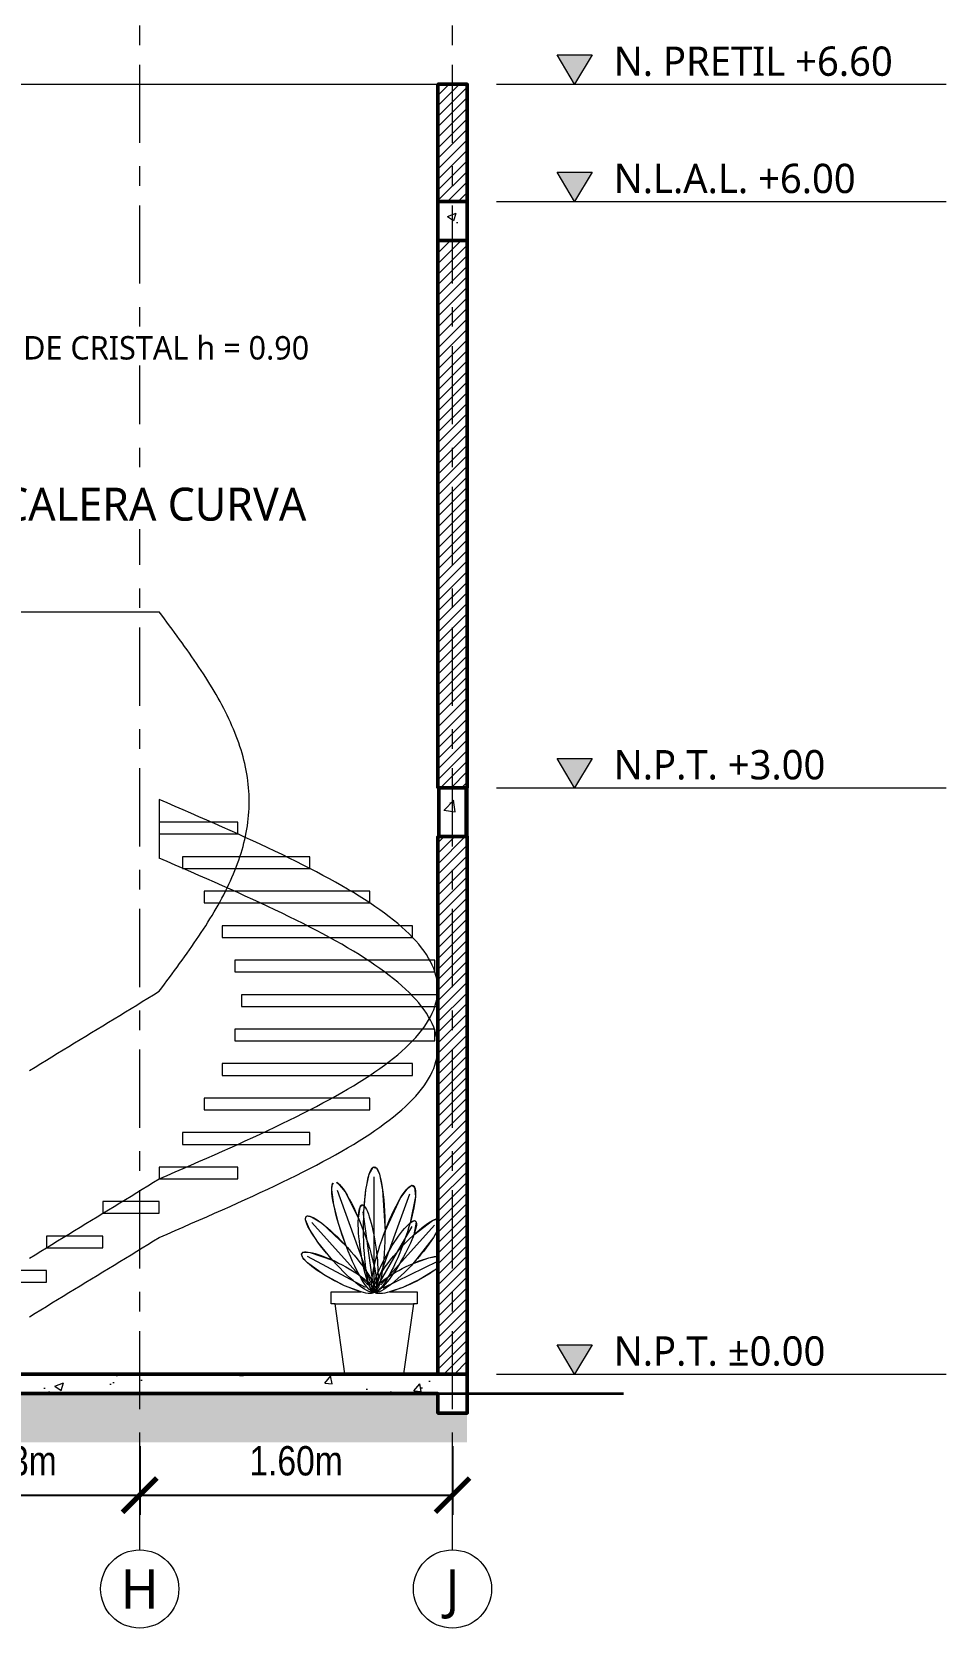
# Model space of a CAD drawing. Header units: metres. Extents: x 28.9 to 123.7, y -14.9 to 30.2.
# Drawn here: x 88.2 to 92.87, y -13.8 to -5.63 of the extents above; entities that cross this region are included whole.
import ezdxf
from ezdxf.enums import TextEntityAlignment as Align

# ---------------------------------------------------------------- set-up
doc = ezdxf.new("R2010")
doc.units = ezdxf.units.M
doc.linetypes.add('EJE', pattern=[0.6, 0.4, -0.08, 0, -0.12])
for name, color, linetype, lineweight in [('002_EjesVerticales', 8, 'EJE', 9), ('005_Escalera', 7, 'Continuous', 18), ('007_Textos', 7, 'Continuous', 18), ('008_Cotas', 8, 'Continuous', 13), ('013_Cortes', 7, 'Continuous', 50), ('014_Achurados', 8, 'Continuous', 5), ('015_Proyeccion', 8, 'Continuous', 13), ('016_Niveles', 7, 'Continuous', 18), ('018_Terreno', 7, 'Continuous', 35), ('019_Entourage', 8, 'Continuous', 13), ('020_Barandales', 8, 'Continuous', 18)]:
    doc.layers.add(name, color=color, linetype=linetype, lineweight=lineweight)
doc.styles.add('OpenSans', font='OpenSans-Regular.ttf')
doc.styles.add('OpenSansCondensed-Light', font='OpenSansCondensed-Light.ttf')
doc.dimstyles.new('EZDXF', dxfattribs={"dimtxt": 0.25, "dimasz": 0.175, "dimexe": 0.375, "dimexo": 0.125, "dimgap": 0.1, "dimtad": 1, "dimzin": 4, "dimtxsty": 'OpenSansCondensed-Light', "dimblk": 'ARCHTICK', "dimcen": 2.5, "dimazin": 1, "dimtfac": 0.5, "dimtmove": 2, "dimatfit": 3})

# ---------------------------------------------------------------- blocks, each defined once
blk = doc.blocks.new('EJE')
at = {"color": 0, "linetype": 'Continuous'}
blk.add_circle((0, 0), 0.2, dxfattribs=at)
at = {"color": 0, "style": 'OpenSans'}
blk.add_attdef('EJE', text='', height=0.2, dxfattribs=at).set_placement((0, 0), align=Align.MIDDLE_CENTER)
blk = doc.blocks.new('_ARCHTICK')
at = {"color": 0, "linetype": 'ByBlock', "const_width": 0.15}
blk.add_lwpolyline([(-0.5, -0.5), (0.5, 0.5)], dxfattribs=at)
blk = doc.blocks.new('*D154')
at = {"layer": '008_Cotas', "color": 0, "lineweight": -2, "transparency": 16777216}
for p, q in [((87.423, -12.87), (87.423, -13.22)), ((88.75, -12.87), (88.75, -13.22)), ((87.423, -13.12), (88.75, -13.12))]:
    blk.add_line(p, q, dxfattribs=at)
at = {"layer": 'Defpoints', "transparency": 16777216}
for p in [(87.423, -12.82), (88.75, -12.82), (87.423, -13.12)]:
    blk.add_point(p, dxfattribs=at)
at = {"layer": '008_Cotas', "color": 0, "lineweight": -2, "transparency": 16777216, "xscale": 0.175, "yscale": 0.175, "rotation": 180}
blk.add_blockref('_ARCHTICK', (87.423, -13.12), dxfattribs=at)
at = {"layer": '008_Cotas', "color": 0, "lineweight": -2, "transparency": 16777216, "xscale": 0.175, "yscale": 0.175}
blk.add_blockref('_ARCHTICK', (88.75, -13.12), dxfattribs=at)
at = {"layer": '008_Cotas', "color": 0, "transparency": 16777216, "insert": (88.0865, -12.945), "char_height": 0.15, "attachment_point": 5, "style": 'OpenSansCondensed-Light', "bg_fill": 3, "box_fill_scale": 1.1, "bg_fill_color": 1, "bg_fill_transparency": 0}
blk.add_mtext('1.33m', dxfattribs=at)
blk = doc.blocks.new('*D155')
at = {"layer": '008_Cotas', "color": 0, "lineweight": -2, "transparency": 16777216}
for p, q in [((88.75, -12.87), (88.75, -13.22)), ((90.35, -12.87), (90.35, -13.22)), ((88.75, -13.12), (90.35, -13.12))]:
    blk.add_line(p, q, dxfattribs=at)
at = {"layer": 'Defpoints', "transparency": 16777216}
for p in [(88.75, -12.82), (90.35, -12.82), (88.75, -13.12)]:
    blk.add_point(p, dxfattribs=at)
at = {"layer": '008_Cotas', "color": 0, "lineweight": -2, "transparency": 16777216, "xscale": 0.175, "yscale": 0.175, "rotation": 180}
blk.add_blockref('_ARCHTICK', (88.75, -13.12), dxfattribs=at)
at = {"layer": '008_Cotas', "color": 0, "lineweight": -2, "transparency": 16777216, "xscale": 0.175, "yscale": 0.175}
blk.add_blockref('_ARCHTICK', (90.35, -13.12), dxfattribs=at)
at = {"layer": '008_Cotas', "color": 0, "transparency": 16777216, "insert": (89.55, -12.945), "char_height": 0.15, "attachment_point": 5, "style": 'OpenSansCondensed-Light', "bg_fill": 3, "box_fill_scale": 1.1, "bg_fill_color": 1, "bg_fill_transparency": 0}
blk.add_mtext('1.60m', dxfattribs=at)

msp = doc.modelspace()

# ---------------------------------------------------------------- hatches: boundary and pattern name
at = {"layer": '014_Achurados'}
h = msp.add_hatch(dxfattribs=at)
h.set_pattern_fill('ANSI31', scale=0.012)
h.paths.add_polyline_path([(90.4254, -6.5), (90.2754, -6.5), (90.2754, -5.9), (90.4254, -5.9)])
h = msp.add_hatch(dxfattribs=at)
h.set_pattern_fill('AR-CONC', scale=0.0025)
h.paths.add_polyline_path([(90.2754, -6.5), (90.4254, -6.5), (90.4254, -6.7), (90.2754, -6.7)])
h = msp.add_hatch(dxfattribs=at)
h.set_pattern_fill('ANSI31', scale=0.012)
h.paths.add_polyline_path([(90.4254, -9.5), (90.2754, -9.5), (90.2754, -6.7), (90.4254, -6.7)])
h = msp.add_hatch(dxfattribs=at)
h.set_pattern_fill('AR-CONC', scale=0.0025)
h.paths.add_polyline_path([(90.28, -9.75), (90.28, -9.5), (90.42, -9.5), (90.42, -9.75)])
h = msp.add_hatch(dxfattribs=at)
h.set_pattern_fill('ANSI31', scale=0.012)
h.paths.add_polyline_path([(90.4254, -12.5), (90.2754, -12.5), (90.2754, -9.75), (90.4254, -9.75)])
h = msp.add_hatch(dxfattribs=at)
h.set_pattern_fill('AR-CONC', scale=0.0025)
h.paths.add_polyline_path([(81.4254, -12.7), (81.425, -12.5), (90.4254, -12.5), (90.4254, -12.7), (90.2754, -12.7), (90.2754, -12.6), (81.5754, -12.6), (81.5754, -12.7)])
h = msp.add_hatch(dxfattribs=at)
h.set_pattern_fill('EARTH', scale=0.016, angle=45)
h.paths.add_polyline_path([(90.425, -12.85), (81.425, -12.85), (81.425, -12.6), (81.4254, -12.6), (81.4254, -12.7), (81.5754, -12.7), (81.5754, -12.6), (90.2754, -12.6), (90.2754, -12.7), (90.425, -12.7)])
at = {"layer": '016_Niveles'}
for points in [[(90.975, -5.9), (90.885, -5.75), (91.065, -5.75)], [(90.975, -6.5), (90.885, -6.35), (91.065, -6.35)], [(90.975, -9.5), (90.885, -9.35), (91.065, -9.35)], [(90.975, -12.5), (90.885, -12.35), (91.065, -12.35)]]:
    msp.add_hatch(color=256, dxfattribs=at).paths.add_polyline_path(points)

# ---------------------------------------------------------------- linework, layer by layer
at = {"layer": '002_EjesVerticales'}
for p, q in [((88.75, -13.4), (88.75, -4.65)), ((90.35, -13.4), (90.35, -4.65))]:
    msp.add_line(p, q, dxfattribs=at)
at = {"layer": '005_Escalera'}
msp.add_line((88.85, -9.56), (88.85, -9.86), dxfattribs=at)
for points in [[(88.1858, -11.9071), (88.2146, -11.8894), (88.2435, -11.8718), (88.2724, -11.8541), (88.3013, -11.8365), (88.3302, -11.8188), (88.359, -11.8012), (88.3879, -11.7835), (88.4168, -11.7659), (88.4457, -11.7482), (88.4746, -11.7306), (88.5034, -11.7129), (88.5323, -11.6953), (88.5612, -11.6776), (88.5901, -11.66), (88.619, -11.6424), (88.6478, -11.6247), (88.6767, -11.6071), (88.7056, -11.5894), (88.7345, -11.5718), (88.7634, -11.5541), (88.7922, -11.5365), (88.8211, -11.5188), (88.85, -11.5012), (88.8907, -11.4835), (88.9314, -11.4659), (88.9719, -11.4482), (89.0124, -11.4306), (89.0528, -11.4129), (89.093, -11.3953), (89.133, -11.3776), (89.1728, -11.36), (89.2123, -11.3424), (89.2515, -11.3247), (89.2903, -11.3071), (89.3289, -11.2894), (89.367, -11.2718), (89.4047, -11.2541), (89.442, -11.2365), (89.4787, -11.2188), (89.515, -11.2012), (89.5507, -11.1835), (89.5859, -11.1659), (89.6204, -11.1482), (89.6543, -11.1306), (89.6876, -11.1129), (89.7202, -11.0953), (89.752, -11.0776), (89.7832, -11.06), (89.8135, -11.0424), (89.8431, -11.0247), (89.8719, -11.0071), (89.8999, -10.9894), (89.9269, -10.9718), (89.9532, -10.9541), (89.9785, -10.9365), (90.0028, -10.9188), (90.0263, -10.9012), (90.0488, -10.8835), (90.0703, -10.8659), (90.0908, -10.8482), (90.1103, -10.8306), (90.1288, -10.8129), (90.1462, -10.7953), (90.1626, -10.7776), (90.1779, -10.76), (90.1921, -10.7424), (90.2053, -10.7247), (90.2173, -10.7071), (90.2282, -10.6894), (90.238, -10.6718), (90.2466, -10.6541), (90.2541, -10.6365), (90.2605, -10.6188), (90.2657, -10.6012), (90.2698, -10.5835), (90.2727, -10.5659), (90.2744, -10.5482), (90.275, -10.5306), (90.2744, -10.5129), (90.2727, -10.4953), (90.2698, -10.4776), (90.2657, -10.46), (90.2605, -10.4424), (90.2541, -10.4247), (90.2466, -10.4071), (90.238, -10.3894), (90.2282, -10.3718), (90.2173, -10.3541), (90.2053, -10.3365), (90.1921, -10.3188), (90.1779, -10.3012), (90.1626, -10.2835), (90.1462, -10.2659), (90.1288, -10.2482), (90.1103, -10.2306), (90.0908, -10.2129), (90.0703, -10.1953), (90.0488, -10.1776), (90.0263, -10.16), (90.0028, -10.1424), (89.9785, -10.1247), (89.9532, -10.1071), (89.9269, -10.0894), (89.8999, -10.0718), (89.8719, -10.0541), (89.8431, -10.0365), (89.8135, -10.0188), (89.7832, -10.0012), (89.752, -9.9835), (89.7202, -9.9659), (89.6876, -9.9482), (89.6543, -9.9306), (89.6204, -9.9129), (89.5859, -9.8953), (89.5507, -9.8776), (89.515, -9.86), (89.4787, -9.8424), (89.442, -9.8247), (89.4047, -9.8071), (89.367, -9.7894), (89.3289, -9.7718), (89.2903, -9.7541), (89.2515, -9.7365), (89.2123, -9.7188), (89.1728, -9.7012), (89.133, -9.6835), (89.093, -9.6659), (89.0528, -9.6482), (89.0124, -9.6306), (88.9719, -9.6129), (88.9314, -9.5953), (88.8907, -9.5776), (88.85, -9.56)], [(88.1858, -12.2071), (88.2146, -12.1894), (88.2435, -12.1718), (88.2724, -12.1541), (88.3013, -12.1365), (88.3302, -12.1188), (88.359, -12.1012), (88.3879, -12.0835), (88.4168, -12.0659), (88.4457, -12.0482), (88.4746, -12.0306), (88.5034, -12.0129), (88.5323, -11.9953), (88.5612, -11.9776), (88.5901, -11.96), (88.619, -11.9424), (88.6478, -11.9247), (88.6767, -11.9071), (88.7056, -11.8894), (88.7345, -11.8718), (88.7634, -11.8541), (88.7922, -11.8365), (88.8211, -11.8188), (88.85, -11.8012), (88.8907, -11.7835), (88.9314, -11.7659), (88.9719, -11.7482), (89.0124, -11.7306), (89.0528, -11.7129), (89.093, -11.6953), (89.133, -11.6776), (89.1728, -11.66), (89.2123, -11.6424), (89.2515, -11.6247), (89.2903, -11.6071), (89.3289, -11.5894), (89.367, -11.5718), (89.4047, -11.5541), (89.442, -11.5365), (89.4787, -11.5188), (89.515, -11.5012), (89.5507, -11.4835), (89.5859, -11.4659), (89.6204, -11.4482), (89.6543, -11.4306), (89.6876, -11.4129), (89.7202, -11.3953), (89.752, -11.3776), (89.7832, -11.36), (89.8135, -11.3424), (89.8431, -11.3247), (89.8719, -11.3071), (89.8999, -11.2894), (89.9269, -11.2718), (89.9532, -11.2541), (89.9785, -11.2365), (90.0028, -11.2188), (90.0263, -11.2012), (90.0488, -11.1835), (90.0703, -11.1659), (90.0908, -11.1482), (90.1103, -11.1306), (90.1288, -11.1129), (90.1462, -11.0953), (90.1626, -11.0776), (90.1779, -11.06), (90.1921, -11.0424), (90.2053, -11.0247), (90.2173, -11.0071), (90.2282, -10.9894), (90.238, -10.9718), (90.2466, -10.9541), (90.2541, -10.9365), (90.2605, -10.9188), (90.2657, -10.9012), (90.2698, -10.8835), (90.2727, -10.8659), (90.2744, -10.8482), (90.275, -10.8306), (90.2744, -10.8129), (90.2727, -10.7953), (90.2698, -10.7776), (90.2657, -10.76), (90.2605, -10.7424), (90.2541, -10.7247), (90.2466, -10.7071), (90.238, -10.6894), (90.2282, -10.6718), (90.2173, -10.6541), (90.2053, -10.6365), (90.1921, -10.6188), (90.1779, -10.6012), (90.1626, -10.5835), (90.1462, -10.5659), (90.1288, -10.5482), (90.1103, -10.5306), (90.0908, -10.5129), (90.0703, -10.4953), (90.0488, -10.4776), (90.0263, -10.46), (90.0028, -10.4424), (89.9785, -10.4247), (89.9532, -10.4071), (89.9269, -10.3894), (89.8999, -10.3718), (89.8719, -10.3541), (89.8431, -10.3365), (89.8135, -10.3188), (89.7832, -10.3012), (89.752, -10.2835), (89.7202, -10.2659), (89.6876, -10.2482), (89.6543, -10.2306), (89.6204, -10.2129), (89.5859, -10.1953), (89.5507, -10.1776), (89.515, -10.16), (89.4787, -10.1424), (89.442, -10.1247), (89.4047, -10.1071), (89.367, -10.0894), (89.3289, -10.0718), (89.2903, -10.0541), (89.2515, -10.0365), (89.2123, -10.0188), (89.1728, -10.0012), (89.133, -9.9835), (89.093, -9.9659), (89.0528, -9.9482), (89.0124, -9.9306), (88.9719, -9.9129), (88.9314, -9.8953), (88.8907, -9.8776), (88.85, -9.86)]]:
    msp.add_lwpolyline(points, dxfattribs=at)
for points in [[(88.85, -9.7365), (89.2515, -9.7365), (89.2515, -9.6765), (88.85, -9.6765)], [(88.9697, -9.9129), (89.6204, -9.9129), (89.6204, -9.8529), (88.9697, -9.8529)], [(89.0798, -10.0894), (89.9269, -10.0894), (89.9269, -10.0294), (89.0798, -10.0294)], [(89.1712, -10.2659), (90.1462, -10.2659), (90.1462, -10.2059), (89.1712, -10.2059)], [(89.2366, -10.4424), (90.2605, -10.4424), (90.2605, -10.3824), (89.2366, -10.3824)], [(89.2707, -10.6188), (90.275, -10.6188), (90.275, -10.5588), (89.2707, -10.5588)], [(89.2366, -10.7953), (90.2605, -10.7953), (90.2605, -10.7353), (89.2366, -10.7353)], [(89.1712, -10.9718), (90.1462, -10.9718), (90.1462, -10.9118), (89.1712, -10.9118)], [(89.0798, -11.1482), (89.9269, -11.1482), (89.9269, -11.0882), (89.0798, -11.0882)], [(88.9697, -11.3247), (89.6204, -11.3247), (89.6204, -11.2647), (88.9697, -11.2647)], [(88.85, -11.5012), (89.2515, -11.5012), (89.2515, -11.4412), (88.85, -11.4412)], [(88.5612, -11.6776), (88.85, -11.6776), (88.85, -11.6176), (88.5612, -11.6176)], [(88.2724, -11.8541), (88.5612, -11.8541), (88.5612, -11.7941), (88.2724, -11.7941)], [(87.9836, -12.0306), (88.2724, -12.0306), (88.2724, -11.9706), (87.9836, -11.9706)]]:
    msp.add_lwpolyline(points, close=True, dxfattribs=at)
at = {"layer": '013_Cortes'}
for points in [[(90.4254, -6.5), (90.2754, -6.5), (90.2754, -5.9), (90.4254, -5.9), (90.4254, -6.5)], [(90.2754, -6.5), (90.4254, -6.5), (90.4254, -6.7), (90.2754, -6.7), (90.2754, -6.5)], [(90.4254, -9.5), (90.2754, -9.5), (90.2754, -6.7), (90.4254, -6.7), (90.4254, -9.5)], [(90.28, -9.75), (90.28, -9.5), (90.42, -9.5), (90.42, -9.75), (90.28, -9.75)], [(90.4254, -12.5), (90.2754, -12.5), (90.2754, -9.75), (90.4254, -9.75), (90.4254, -12.5)], [(81.4254, -12.7), (81.425, -12.5), (90.4254, -12.5), (90.4254, -12.7), (90.2754, -12.7), (90.2754, -12.6), (81.5754, -12.6), (81.5754, -12.7), (81.4254, -12.7)]]:
    msp.add_lwpolyline(points, close=True, dxfattribs=at)
at = {"layer": '015_Proyeccion'}
for p, q in [((87.5, -5.9), (90.2744, -5.9)), ((90.43, -9.5), (90.43, -6.5)), ((90.43, -9.75), (90.43, -9.5)), ((90.43, -12.5), (90.43, -9.75))]:
    msp.add_line(p, q, dxfattribs=at)
at = {"layer": '016_Niveles'}
for p, q in [((90.575, -5.9), (92.875, -5.9)), ((90.575, -6.5), (92.875, -6.5)), ((90.575, -9.5), (92.875, -9.5)), ((90.575, -12.5), (92.875, -12.5))]:
    msp.add_line(p, q, dxfattribs=at)
for points in [[(90.975, -5.9), (90.885, -5.75), (91.065, -5.75)], [(90.975, -6.5), (90.885, -6.35), (91.065, -6.35)], [(90.975, -9.5), (90.885, -9.35), (91.065, -9.35)], [(90.975, -12.5), (90.885, -12.35), (91.065, -12.35)]]:
    msp.add_lwpolyline(points, close=True, dxfattribs=at)
at = {"layer": '018_Terreno'}
msp.add_line((80.625, -12.6), (91.225, -12.6), dxfattribs=at)
at = {"layer": '019_Entourage'}
for p, q in [((89.95, -12.03), (89.95, -11.4912)), ((89.9329, -12.033), (89.7612, -11.5613)), ((89.9671, -12.033), (90.1325, -11.5786)), ((89.943, -12.0305), (89.8924, -11.67)), ((89.9165, -12.0428), (89.6299, -11.7245)), ((89.975, -12.0367), (90.1432, -11.7454)), ((89.9835, -12.0428), (90.2578, -11.7382)), ((89.9059, -12.0565), (89.6088, -11.8986)), ((89.9949, -12.0581), (90.2744, -11.9218)), ((89.75, -12.14), (90.15, -12.14)), ((90.15, -12.14), (90.1001, -12.499))]:
    msp.add_line(p, q, dxfattribs=at)
for points in [[(89.7549, -11.5196), (89.7642, -11.5229), (89.8009, -11.5682), (89.8686, -11.702), (89.8772, -11.6456), (89.8874, -11.6344), (89.899, -11.641), (89.9075, -11.557), (89.9241, -11.4778), (89.9446, -11.4415), (89.9607, -11.4461), (89.9759, -11.4778), (89.9925, -11.557), (90.0049, -11.7689), (90.0828, -11.6015), (90.121, -11.5485), (90.1428, -11.5344), (90.1565, -11.5439), (90.1604, -11.5914), (90.1331, -11.7269), (90.1561, -11.7152), (90.1647, -11.7237), (90.1525, -11.7872), (90.2473, -11.7146), (90.2741, -11.7055), (90.2744, -11.7057)], [(90.005, -11.76), (90.0047, -11.7914), (90.0039, -11.8224), (90.0026, -11.8529), (90.0008, -11.8825), (89.9985, -11.9108), (89.9957, -11.9378), (89.9925, -11.963), (89.9889, -11.9863), (89.9849, -12.0074), (89.9806, -12.0261), (89.9759, -12.0422), (89.971, -12.0556), (89.966, -12.0662), (89.9607, -12.0739), (89.9554, -12.0785), (89.95, -12.08), (89.9446, -12.0785), (89.9393, -12.0739), (89.934, -12.0662), (89.929, -12.0556), (89.9241, -12.0422), (89.9194, -12.0261), (89.9151, -12.0074), (89.9111, -11.9863), (89.9075, -11.963), (89.9043, -11.9378), (89.9015, -11.9108), (89.8992, -11.8825), (89.8974, -11.8529), (89.8961, -11.8224), (89.8953, -11.7914), (89.895, -11.76), (89.8953, -11.7286), (89.8961, -11.6976), (89.8974, -11.6671), (89.8992, -11.6375), (89.9015, -11.6092), (89.9043, -11.5822), (89.9075, -11.557), (89.9111, -11.5337), (89.9151, -11.5126), (89.9194, -11.4939), (89.9241, -11.4778), (89.929, -11.4644), (89.934, -11.4538), (89.9393, -11.4461), (89.9446, -11.4415), (89.95, -11.44), (89.9554, -11.4415), (89.9607, -11.4461), (89.966, -11.4538), (89.971, -11.4644), (89.9759, -11.4778), (89.9806, -11.4939), (89.9849, -11.5126), (89.9889, -11.5337), (89.9925, -11.557), (89.9957, -11.5822), (89.9985, -11.6092), (90.0008, -11.6375), (90.0026, -11.6671), (90.0039, -11.6976), (90.0047, -11.7286), (90.005, -11.76)], [(89.7999, -12.499), (89.75, -12.14), (89.73, -12.14), (89.73, -12.08), (89.8837, -12.08), (89.7982, -12.0481), (89.6905, -11.9908), (89.6078, -11.9304), (89.5852, -11.9055), (89.578, -11.8872), (89.5868, -11.877), (89.6221, -11.8774), (89.7362, -11.9172), (89.6612, -11.8252), (89.618, -11.7586), (89.5988, -11.7116), (89.5992, -11.6978), (89.6065, -11.6912), (89.6295, -11.6955), (89.6793, -11.7265), (89.8068, -11.8463), (89.7682, -11.7343), (89.7423, -11.6338), (89.7325, -11.5583), (89.7342, -11.5338), (89.7412, -11.5222)], [(89.8991, -11.7793), (89.9089, -11.807), (89.9181, -11.8346), (89.9266, -11.8619), (89.9344, -11.8886), (89.9413, -11.9144), (89.9474, -11.9391), (89.9524, -11.9624), (89.9565, -11.9841), (89.9595, -12.0041), (89.9614, -12.022), (89.9622, -12.0378), (89.962, -12.0513), (89.9606, -12.0624), (89.9581, -12.0709), (89.9546, -12.0768), (89.95, -12.08), (89.9444, -12.0805), (89.9379, -12.0783), (89.9306, -12.0733), (89.9224, -12.0657), (89.9135, -12.0556), (89.904, -12.0429), (89.8939, -12.0279), (89.8834, -12.0107), (89.8725, -11.9915), (89.8614, -11.9704), (89.8502, -11.9476), (89.8389, -11.9234), (89.8277, -11.8979), (89.8167, -11.8715), (89.806, -11.8444), (89.7957, -11.8169), (89.7859, -11.7892), (89.7767, -11.7615), (89.7682, -11.7343), (89.7604, -11.7076), (89.7534, -11.6818), (89.7474, -11.6571), (89.7423, -11.6338), (89.7383, -11.6121), (89.7353, -11.5921), (89.7334, -11.5741), (89.7325, -11.5583), (89.7328, -11.5448), (89.7342, -11.5338), (89.7367, -11.5253), (89.7382, -11.5227)], [(89.7584, -11.519), (89.7642, -11.5229), (89.7724, -11.5304), (89.7813, -11.5406), (89.7908, -11.5532), (89.8009, -11.5682), (89.8114, -11.5855), (89.8223, -11.6047), (89.8334, -11.6258), (89.8446, -11.6486), (89.8559, -11.6728), (89.8671, -11.6983), (89.8781, -11.7246), (89.8888, -11.7517), (89.8991, -11.7793)], [(90.1009, -11.8263), (90.0909, -11.8529), (90.0805, -11.8791), (90.0699, -11.9046), (90.059, -11.9292), (90.048, -11.9525), (90.0371, -11.9745), (90.0262, -11.9949), (90.0156, -12.0135), (90.0053, -12.0301), (89.9954, -12.0445), (89.9861, -12.0567), (89.9773, -12.0665), (89.9693, -12.0737), (89.962, -12.0784), (89.9555, -12.0805), (89.95, -12.08), (89.9454, -12.0768), (89.9418, -12.0711), (89.9393, -12.0628), (89.9378, -12.0521), (89.9373, -12.039), (89.938, -12.0236), (89.9397, -12.0062), (89.9425, -11.9869), (89.9463, -11.9658), (89.9511, -11.9432), (89.9568, -11.9194), (89.9635, -11.8944), (89.9709, -11.8686), (89.9791, -11.8422), (89.988, -11.8155), (89.9975, -11.7887), (90.0075, -11.7621), (90.0178, -11.7359), (90.0285, -11.7104), (90.0394, -11.6858), (90.0504, -11.6624), (90.0613, -11.6404), (90.0722, -11.6201), (90.0828, -11.6015), (90.0931, -11.5849), (90.1029, -11.5705), (90.1123, -11.5583), (90.121, -11.5485), (90.1291, -11.5413), (90.1364, -11.5365), (90.1428, -11.5344), (90.1484, -11.535), (90.153, -11.5381), (90.1565, -11.5439), (90.1591, -11.5522), (90.1606, -11.5629), (90.161, -11.576), (90.1604, -11.5914), (90.1586, -11.6088), (90.1559, -11.6281), (90.1521, -11.6492), (90.1473, -11.6717), (90.1415, -11.6956), (90.1349, -11.7206), (90.1274, -11.7464), (90.1192, -11.7728), (90.1103, -11.7995), (90.1009, -11.8263)], [(89.9583, -11.8516), (89.9612, -11.8735), (89.9636, -11.8952), (89.9657, -11.9165), (89.9673, -11.9373), (89.9684, -11.9573), (89.969, -11.9763), (89.9692, -11.9942), (89.9688, -12.0108), (89.968, -12.0259), (89.9667, -12.0394), (89.965, -12.0511), (89.9628, -12.0609), (89.9602, -12.0688), (89.9571, -12.0746), (89.9537, -12.0784), (89.95, -12.08), (89.946, -12.0795), (89.9417, -12.0768), (89.9372, -12.072), (89.9325, -12.0652), (89.9276, -12.0563), (89.9227, -12.0455), (89.9178, -12.033), (89.9128, -12.0187), (89.9079, -12.0028), (89.9031, -11.9856), (89.8985, -11.9671), (89.8941, -11.9476), (89.8899, -11.9272), (89.8859, -11.9061), (89.8823, -11.8846), (89.8791, -11.8628), (89.8762, -11.8409), (89.8737, -11.8192), (89.8717, -11.7978), (89.8701, -11.7771), (89.869, -11.7571), (89.8684, -11.738), (89.8682, -11.7201), (89.8685, -11.7036), (89.8694, -11.6885), (89.8706, -11.675), (89.8724, -11.6633), (89.8746, -11.6535), (89.8772, -11.6456), (89.8802, -11.6397), (89.8836, -11.636), (89.8874, -11.6344), (89.8914, -11.6349), (89.8957, -11.6376), (89.9002, -11.6424), (89.9049, -11.6492), (89.9097, -11.6581), (89.9147, -11.6688), (89.9196, -11.6814), (89.9246, -11.6957), (89.9294, -11.7115), (89.9342, -11.7288), (89.9389, -11.7472), (89.9433, -11.7668), (89.9475, -11.7872), (89.9514, -11.8083), (89.955, -11.8298), (89.9583, -11.8516)], [(89.8132, -11.8533), (89.8301, -11.8724), (89.8464, -11.8917), (89.8621, -11.9109), (89.8769, -11.9298), (89.8908, -11.9484), (89.9036, -11.9663), (89.9151, -11.9835), (89.9253, -11.9998), (89.9341, -12.0149), (89.9413, -12.0288), (89.947, -12.0414), (89.951, -12.0525), (89.9533, -12.062), (89.9539, -12.0698), (89.9528, -12.0758), (89.95, -12.08), (89.9455, -12.0823), (89.9394, -12.0828), (89.9317, -12.0814), (89.9225, -12.0781), (89.9119, -12.073), (89.9, -12.066), (89.8869, -12.0574), (89.8728, -12.0471), (89.8577, -12.0352), (89.8418, -12.0219), (89.8253, -12.0074), (89.8083, -11.9916), (89.791, -11.9749), (89.7735, -11.9573), (89.7561, -11.939), (89.7389, -11.9202), (89.722, -11.9011), (89.7056, -11.8819), (89.69, -11.8627), (89.6751, -11.8438), (89.6612, -11.8252), (89.6485, -11.8073), (89.6369, -11.7901), (89.6267, -11.7738), (89.618, -11.7586), (89.6107, -11.7447), (89.6051, -11.7322), (89.6011, -11.7211), (89.5988, -11.7116), (89.5981, -11.7038), (89.5992, -11.6978), (89.6021, -11.6936), (89.6065, -11.6912), (89.6126, -11.6908), (89.6203, -11.6922), (89.6295, -11.6955), (89.6401, -11.7006), (89.652, -11.7075), (89.6651, -11.7162), (89.6793, -11.7265), (89.6944, -11.7383), (89.7103, -11.7516), (89.7268, -11.7662), (89.7438, -11.7819), (89.7611, -11.7987), (89.7785, -11.8163), (89.796, -11.8345), (89.8132, -11.8533)], [(90.0896, -11.9181), (90.0792, -11.9359), (90.0685, -11.9532), (90.0577, -11.9701), (90.0468, -11.9862), (90.0361, -12.0015), (90.0255, -12.0158), (90.0152, -12.029), (90.0052, -12.0409), (89.9958, -12.0514), (89.9869, -12.0605), (89.9787, -12.068), (89.9712, -12.0738), (89.9646, -12.078), (89.9588, -12.0804), (89.9539, -12.0811), (89.95, -12.08), (89.9471, -12.0772), (89.9453, -12.0726), (89.9445, -12.0664), (89.9447, -12.0585), (89.9461, -12.0491), (89.9485, -12.0382), (89.9519, -12.026), (89.9563, -12.0126), (89.9616, -11.998), (89.9679, -11.9825), (89.975, -11.9662), (89.9828, -11.9493), (89.9914, -11.9318), (90.0005, -11.914), (90.0102, -11.8961), (90.0204, -11.8781), (90.0308, -11.8604), (90.0415, -11.843), (90.0523, -11.8262), (90.0632, -11.8101), (90.0739, -11.7948), (90.0845, -11.7805), (90.0948, -11.7673), (90.1048, -11.7554), (90.1142, -11.7449), (90.1231, -11.7358), (90.1313, -11.7283), (90.1388, -11.7225), (90.1454, -11.7183), (90.1512, -11.7159), (90.1561, -11.7152), (90.16, -11.7163), (90.1629, -11.7191), (90.1647, -11.7237), (90.1655, -11.7299), (90.1653, -11.7378), (90.1639, -11.7472), (90.1615, -11.758), (90.1581, -11.7702), (90.1537, -11.7837), (90.1484, -11.7982), (90.1421, -11.8137), (90.135, -11.83), (90.1272, -11.847), (90.1186, -11.8645), (90.1095, -11.8823), (90.0998, -11.9002), (90.0896, -11.9181)], [(90.1544, -11.9277), (90.1379, -11.9457), (90.1211, -11.9633), (90.1043, -11.9802), (90.0876, -11.9962), (90.0712, -12.0113), (90.0552, -12.0252), (90.0399, -12.0379), (90.0253, -12.0492), (90.0115, -12.0591), (89.9988, -12.0673), (89.9873, -12.0738), (89.977, -12.0787), (89.968, -12.0817), (89.9605, -12.083), (89.9544, -12.0824), (89.95, -12.08), (89.9472, -12.0758), (89.946, -12.0699), (89.9464, -12.0623), (89.9485, -12.0531), (89.9522, -12.0423), (89.9575, -12.0301), (89.9644, -12.0166), (89.9727, -12.0019), (89.9824, -11.9862), (89.9935, -11.9696), (90.0057, -11.9523), (90.0189, -11.9344), (90.0332, -11.9161), (90.0482, -11.8976), (90.0639, -11.8791), (90.0801, -11.8608), (90.0967, -11.8427), (90.1135, -11.8252), (90.1303, -11.8083), (90.147, -11.7922), (90.1634, -11.7771), (90.1793, -11.7632), (90.1947, -11.7505), (90.2093, -11.7392), (90.223, -11.7294), (90.2357, -11.7212), (90.2473, -11.7146), (90.2576, -11.7098), (90.2666, -11.7067), (90.2741, -11.7055), (90.2744, -11.7055)], [(90.2744, -11.7608), (90.2521, -11.8022), (90.1483, -11.9344), (90.2285, -11.9054), (90.2744, -11.8968)], [(90.2744, -11.7634), (90.2702, -11.7718), (90.2618, -11.7865), (90.2521, -11.8022), (90.2411, -11.8188), (90.2289, -11.8361), (90.2156, -11.854), (90.2014, -11.8723), (90.1864, -11.8908), (90.1707, -11.9093), (90.1544, -11.9277)], [(89.7857, -11.9417), (89.8038, -11.9515), (89.8215, -11.9617), (89.8386, -11.972), (89.8551, -11.9824), (89.8706, -11.9928), (89.8852, -12.0031), (89.8985, -12.0132), (89.9106, -12.023), (89.9213, -12.0324), (89.9305, -12.0413), (89.9381, -12.0496), (89.944, -12.0573), (89.9481, -12.0642), (89.9506, -12.0704), (89.9512, -12.0756), (89.95, -12.08), (89.947, -12.0834), (89.9423, -12.0859), (89.9359, -12.0873), (89.9278, -12.0877), (89.9181, -12.0871), (89.907, -12.0855), (89.8945, -12.0828), (89.8808, -12.0792), (89.8659, -12.0747), (89.85, -12.0692), (89.8334, -12.0629), (89.816, -12.0558), (89.7982, -12.0481), (89.78, -12.0396), (89.7617, -12.0306), (89.7435, -12.0211), (89.7254, -12.0113), (89.7077, -12.0011), (89.6905, -11.9908), (89.6741, -11.9804), (89.6585, -11.97), (89.644, -11.9597), (89.6306, -11.9496), (89.6185, -11.9398), (89.6078, -11.9304), (89.5987, -11.9215), (89.5911, -11.9132), (89.5852, -11.9055), (89.581, -11.8986), (89.5786, -11.8925), (89.578, -11.8872), (89.5792, -11.8828), (89.5821, -11.8794), (89.5868, -11.877), (89.5933, -11.8755), (89.6014, -11.8751), (89.611, -11.8757), (89.6221, -11.8774), (89.6347, -11.88), (89.6484, -11.8836), (89.6633, -11.8882), (89.6791, -11.8936), (89.6958, -11.8999), (89.7131, -11.907), (89.731, -11.9148), (89.7491, -11.9232), (89.7674, -11.9322), (89.7857, -11.9417)], [(90.1495, -12.0328), (90.1318, -12.0412), (90.114, -12.0491), (90.0965, -12.0565), (90.0792, -12.0632), (90.0624, -12.0693), (90.0463, -12.0747), (90.031, -12.0792), (90.0166, -12.0829), (90.0033, -12.0858), (89.9913, -12.0877), (89.9805, -12.0887), (89.9712, -12.0888), (89.9635, -12.088), (89.9573, -12.0862), (89.9528, -12.0835), (89.95, -12.08), (89.9489, -12.0756), (89.9496, -12.0704), (89.952, -12.0645), (89.9561, -12.0578), (89.9619, -12.0506), (89.9693, -12.0428), (89.9783, -12.0344), (89.9887, -12.0257), (90.0005, -12.0167), (90.0135, -12.0074), (90.0276, -11.998), (90.0427, -11.9885), (90.0587, -11.9791), (90.0753, -11.9698), (90.0925, -11.9607), (90.11, -11.9519), (90.1277, -11.9435), (90.1455, -11.9356), (90.1631, -11.9282), (90.1803, -11.9214), (90.1971, -11.9153), (90.2132, -11.91), (90.2285, -11.9054), (90.2429, -11.9017), (90.2562, -11.8989), (90.2683, -11.897), (90.2744, -11.8964)], [(90.2744, -11.9537), (90.259, -11.968), (90.1842, -12.0149), (90.0965, -12.0565), (90.0279, -12.08), (90.17, -12.08), (90.17, -12.14), (90.15, -12.14)], [(90.2744, -11.9559), (90.2708, -11.9589), (90.259, -11.968), (90.246, -11.9772), (90.2319, -11.9867), (90.2168, -11.9961), (90.2008, -12.0056), (90.1842, -12.0149), (90.167, -12.024), (90.1495, -12.0328)]]:
    msp.add_lwpolyline(points, dxfattribs=at)
at = {"layer": '020_Barandales'}
msp.add_line((86.975, -8.6), (88.85, -8.6), dxfattribs=at)
msp.add_lwpolyline([(88.1858, -10.9471), (88.2146, -10.9294), (88.2435, -10.9118), (88.2724, -10.8941), (88.3013, -10.8765), (88.3302, -10.8588), (88.359, -10.8412), (88.3879, -10.8235), (88.4168, -10.8059), (88.4457, -10.7882), (88.4746, -10.7706), (88.5034, -10.7529), (88.5323, -10.7353), (88.5612, -10.7176), (88.5901, -10.7), (88.619, -10.6824), (88.6478, -10.6647), (88.6767, -10.6471), (88.7056, -10.6294), (88.7345, -10.6118), (88.7634, -10.5941), (88.7922, -10.5765), (88.8211, -10.5588), (88.85, -10.5412), (88.8631, -10.5235), (88.8763, -10.5059), (88.8894, -10.4882), (88.9024, -10.4706), (88.9155, -10.4529), (88.9284, -10.4353), (88.9414, -10.4176), (88.9542, -10.4), (88.9669, -10.3824), (88.9796, -10.3647), (88.9921, -10.3471), (89.0046, -10.3294), (89.0169, -10.3118), (89.0291, -10.2941), (89.0411, -10.2765), (89.053, -10.2588), (89.0647, -10.2412), (89.0762, -10.2235), (89.0875, -10.2059), (89.0987, -10.1882), (89.1096, -10.1706), (89.1204, -10.1529), (89.1309, -10.1353), (89.1412, -10.1176), (89.1512, -10.1), (89.161, -10.0824), (89.1706, -10.0647), (89.1799, -10.0471), (89.1889, -10.0294), (89.1976, -10.0118), (89.2061, -9.9941), (89.2143, -9.9765), (89.2221, -9.9588), (89.2297, -9.9412), (89.237, -9.9235), (89.2439, -9.9059), (89.2505, -9.8882), (89.2568, -9.8706), (89.2628, -9.8529), (89.2684, -9.8353), (89.2737, -9.8176), (89.2787, -9.8), (89.2832, -9.7824), (89.2875, -9.7647), (89.2914, -9.7471), (89.2949, -9.7294), (89.298, -9.7118), (89.3008, -9.6941), (89.3033, -9.6765), (89.3053, -9.6588), (89.307, -9.6412), (89.3083, -9.6235), (89.3092, -9.6059), (89.3098, -9.5882), (89.31, -9.5706), (89.3098, -9.5529), (89.3092, -9.5353), (89.3083, -9.5176), (89.307, -9.5), (89.3053, -9.4824), (89.3033, -9.4647), (89.3008, -9.4471), (89.298, -9.4294), (89.2949, -9.4118), (89.2914, -9.3941), (89.2875, -9.3765), (89.2832, -9.3588), (89.2787, -9.3412), (89.2737, -9.3235), (89.2684, -9.3059), (89.2628, -9.2882), (89.2568, -9.2706), (89.2505, -9.2529), (89.2439, -9.2353), (89.237, -9.2176), (89.2297, -9.2), (89.2221, -9.1824), (89.2143, -9.1647), (89.2061, -9.1471), (89.1976, -9.1294), (89.1889, -9.1118), (89.1799, -9.0941), (89.1706, -9.0765), (89.161, -9.0588), (89.1512, -9.0412), (89.1412, -9.0235), (89.1309, -9.0059), (89.1204, -8.9882), (89.1096, -8.9706), (89.0987, -8.9529), (89.0875, -8.9353), (89.0762, -8.9176), (89.0647, -8.9), (89.053, -8.8824), (89.0411, -8.8647), (89.0291, -8.8471), (89.0169, -8.8294), (89.0046, -8.8118), (88.9921, -8.7941), (88.9796, -8.7765), (88.9669, -8.7588), (88.9542, -8.7412), (88.9414, -8.7235), (88.9284, -8.7059), (88.9155, -8.6882), (88.9024, -8.6706), (88.8894, -8.6529), (88.8763, -8.6353), (88.8631, -8.6176), (88.85, -8.6)], dxfattribs=at)

# ---------------------------------------------------------------- block references
at = {"layer": '002_EjesVerticales'}
for p, values in [((88.75, -13.6), {'EJE': 'H'}), ((90.35, -13.6), {'EJE': 'J'})]:
    msp.add_blockref('EJE', p, dxfattribs=at).add_auto_attribs(values)

# ---------------------------------------------------------------- texts
at = {"layer": '016_Niveles', "char_height": 0.15, "attachment_point": 7, "style": 'OpenSans'}
for s, insert in [('N. PRETIL +6.60', (91.175, -5.86)), ('N.L.A.L. +6.00', (91.175, -6.46)), ('N.P.T. +3.00', (91.175, -9.46)), ('N.P.T. ±0.00', (91.175, -12.46))]:
    msp.add_mtext(s, dxfattribs=dict(at, insert=insert))

# ---------------------------------------------------------------- next in the draw order: texts
at = {"layer": '007_Textos', "style": 'OpenSans', "bg_fill": 3, "box_fill_scale": 1.25, "bg_fill_color": 0, "bg_fill_transparency": 0}
for s, insert, char_height, attachment_point in [('BARANDAL DE CRISTAL h = 0.90', (87.3, -7.25), 0.12, 4), ('ESCALERA CURVA', (88.7, -8.05), 0.169, 5)]:
    msp.add_mtext(s, dxfattribs=dict(at, insert=insert, char_height=char_height, attachment_point=attachment_point))

# ---------------------------------------------------------------- next in the draw order: dimensions: what is measured, and where the dimension line sits
at = {"layer": '008_Cotas'}
dim = msp.add_linear_dim(base=(87.423, -13.12), p1=(87.423, -12.82), p2=(88.75, -12.82), dimstyle='EZDXF', override={"dimtxt": 0.15, "dimexe": 0.1, "dimexo": 0.05, "dimtad": 1, "dimrnd": 0.001, "dimzin": 0, "dimdsep": 46, "dimpost": '<>m', "dimtix": 1, "dimtfill": 1}, dxfattribs=at)
dim.commit()
dim.dimension.update_dxf_attribs({"geometry": '*D154', "text_midpoint": (88.0865, -12.945)})

# ---------------------------------------------------------------- next in the draw order: dimensions: what is measured, and where the dimension line sits
dim = msp.add_linear_dim(base=(88.75, -13.12), p1=(88.75, -12.82), p2=(90.35, -12.82), dimstyle='EZDXF', override={"dimtxt": 0.15, "dimexe": 0.1, "dimexo": 0.05, "dimtad": 1, "dimrnd": 0.001, "dimzin": 0, "dimdsep": 46, "dimpost": '<>m', "dimtix": 1, "dimtfill": 1}, dxfattribs=at)
dim.commit()
dim.dimension.update_dxf_attribs({"geometry": '*D155', "text_midpoint": (89.55, -12.945)})

doc.saveas('drawing.dxf')
